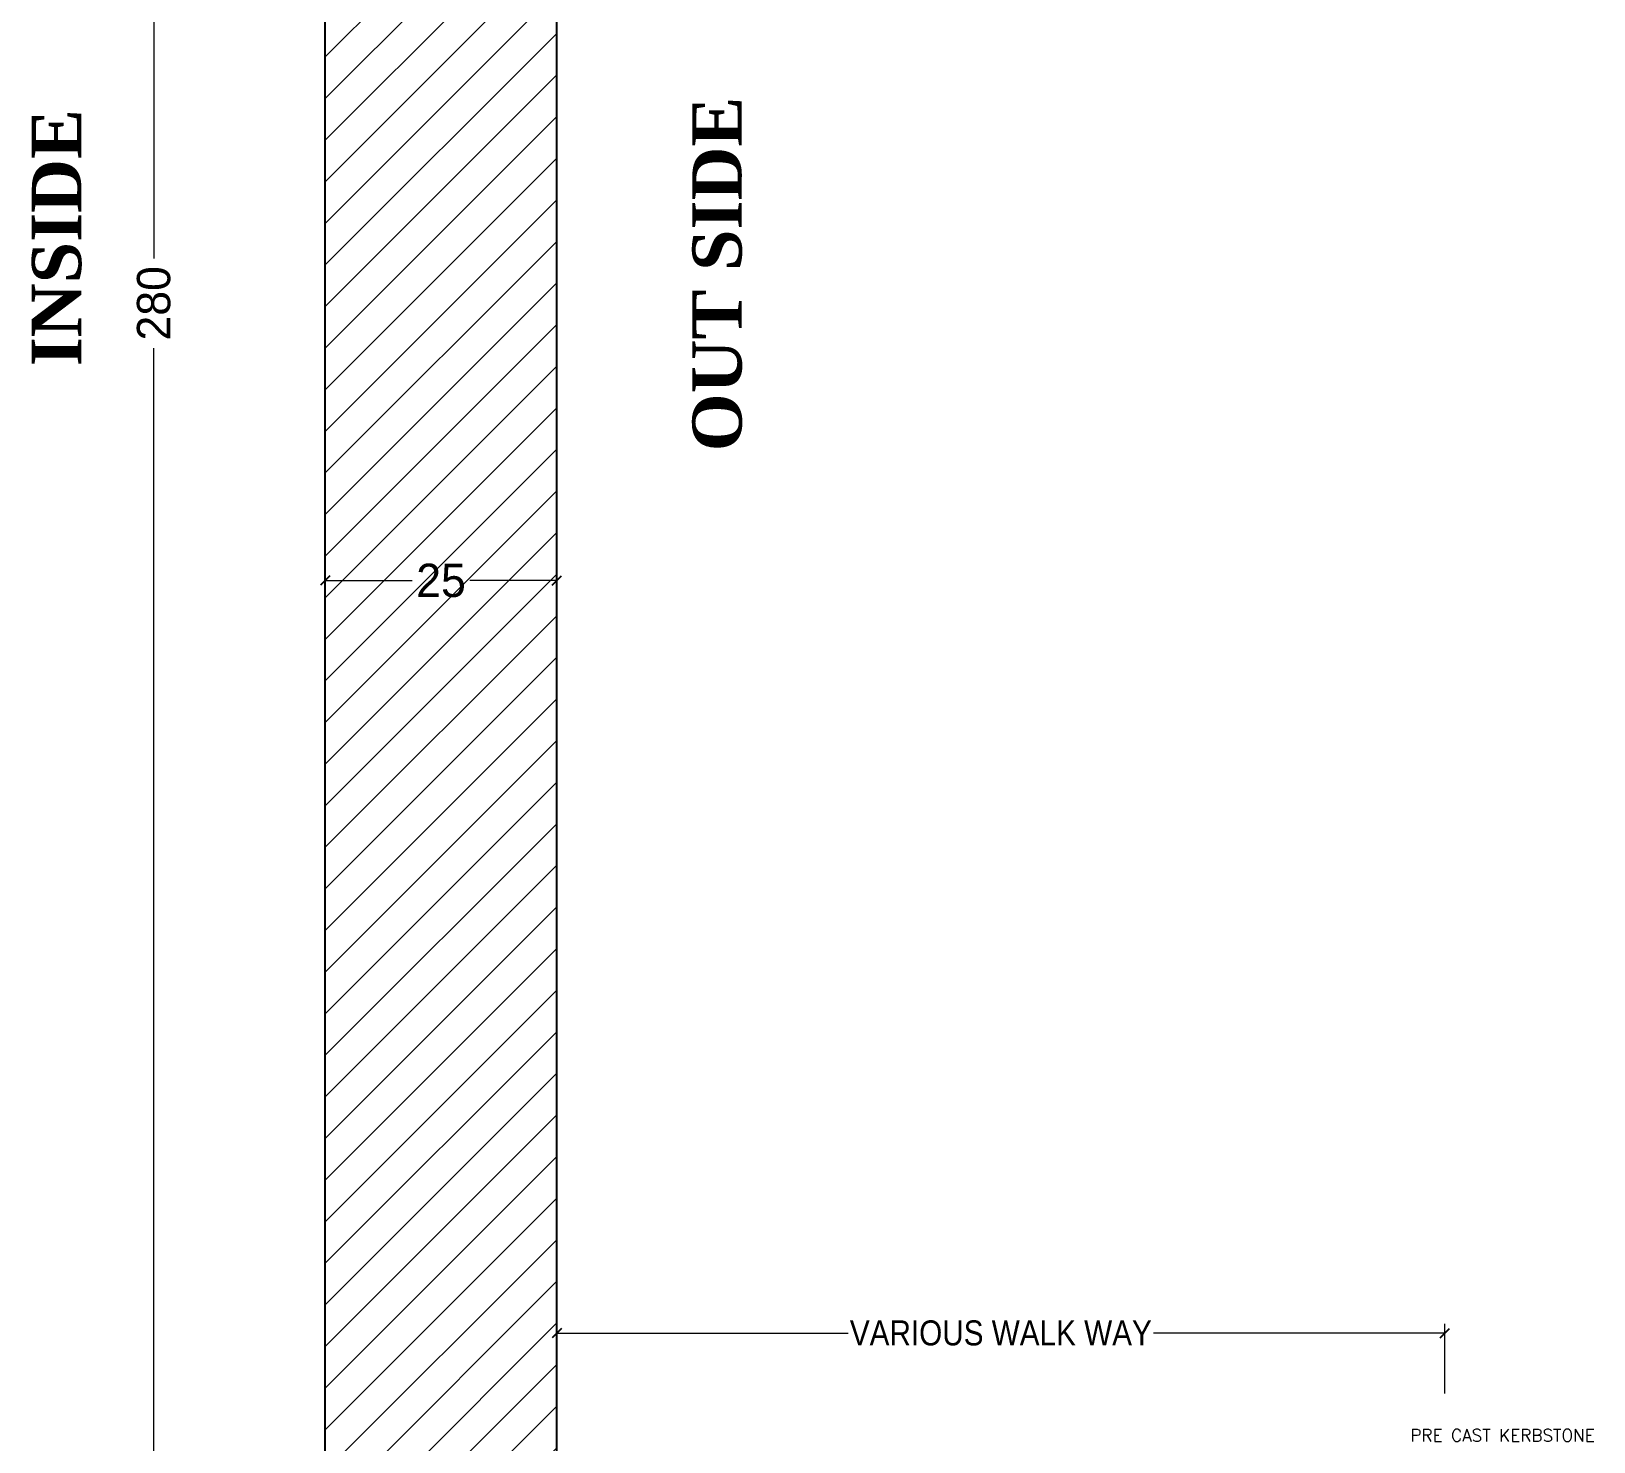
# Model space of a CAD drawing. Header units: centimetres. Extents: x 7997 to 116674, y 1017 to 13844.
# Drawn here: x 109524 to 110367, y 9318 to 10080 of the extents above; entities that cross this region are included whole.
import ezdxf

# ---------------------------------------------------------------- set-up
doc = ezdxf.new("R2010")
doc.units = ezdxf.units.CM
doc.header["$LTSCALE"] = 200
doc.header["$PDMODE"] = 2
doc.layers.add('COL', color=1, linetype='Continuous')
for name, color, linetype, lineweight in [('HAT', 8, 'Continuous', 9), ('TEXT', 6, 'Continuous', 18), ('WALL', 3, 'Continuous', 25)]:
    doc.layers.add(name, color=color, linetype=linetype, lineweight=lineweight)
doc.styles.add('ROMANS', font='romans.shx', dxfattribs={"width": 0.8})
doc.styles.add('T2', font='')
doc.styles.add('T3', font='timesbd.ttf')
doc.styles.get('T2').set_extended_font_data('Elisia')
doc.dimstyles.new('5TH', dxfattribs={"dimtxt": 18, "dimasz": 5, "dimexe": 5, "dimexo": 10, "dimgap": 1, "dimtad": 0, "dimdec": 0, "dimlfac": 0.2, "dimdsep": 46, "dimtxsty": 'T2', "dimblk1": 'OBLIQUE', "dimblk2": 'OBLIQUE', "dimsah": 1, "dimcen": 0.09, "dimclrd": 4, "dimclre": 4, "dimclrt": 11, "dimadec": 0, "dimazin": 0, "dimtfac": 1, "dimtdec": 0, "dimtofl": 0, "dimtmove": 1, "dimatfit": 2, "dimldrblk": 'OPEN30', "dimfxl": 0, "dimtolj": 1, "dimtzin": 0, "dimlwd": 5, "dimlwe": 5, "dimarcsym": 0})
doc.dimstyles.new('NORMAL', dxfattribs={"dimtxt": 18, "dimasz": 5, "dimexe": 5, "dimexo": 5, "dimgap": 1, "dimtad": 0, "dimdec": 0, "dimdsep": 46, "dimtxsty": 'T2', "dimblk1": 'OBLIQUE', "dimblk2": 'OBLIQUE', "dimsah": 1, "dimcen": 0.09, "dimclrd": 4, "dimclre": 4, "dimclrt": 6, "dimadec": 0, "dimazin": 0, "dimtfac": 1, "dimtdec": 0, "dimtofl": 0, "dimtmove": 1, "dimatfit": 2, "dimldrblk": 'OPEN30', "dimfxl": 0, "dimtolj": 1, "dimtzin": 0, "dimlwd": 5, "dimlwe": 5, "dimarcsym": 0})

# ---------------------------------------------------------------- blocks, each defined once
blk = doc.blocks.new('_OBLIQUE')
at = {"color": 0, "linetype": 'ByBlock'}
blk.add_line((-0.5, -0.5), (0.5, 0.5), dxfattribs=at)
blk = doc.blocks.new('*D1566')
at = {"layer": 'COL', "color": 4, "lineweight": 5, "transparency": 16777216}
for p, q in [((109682.33, 9793.18), (109682.33, 9788.18)), ((109807.33, 9793.18), (109807.33, 9788.18)), ((109682.33, 9783.18), (109729.26, 9783.18)), ((109807.33, 9783.18), (109760.4, 9783.18))]:
    blk.add_line(p, q, dxfattribs=at)
at = {"layer": 'Defpoints', "color": 0, "transparency": 16777216}
for p in [(109682.33, 9783.18), (109807.33, 9783.18), (109807.33, 9783.18)]:
    blk.add_point(p, dxfattribs=at)
at = {"layer": 'COL', "color": 4, "lineweight": 5, "transparency": 16777216, "xscale": 5, "yscale": 5, "zscale": 5, "rotation": 180}
blk.add_blockref('_OBLIQUE', (109682.33, 9783.18), dxfattribs=at)
at = {"layer": 'COL', "color": 4, "lineweight": 5, "transparency": 16777216, "xscale": 5, "yscale": 5, "zscale": 5}
blk.add_blockref('_OBLIQUE', (109807.33, 9783.18), dxfattribs=at)
at = {"layer": 'COL', "color": 11, "transparency": 16777216, "insert": (109744.83, 9783.18), "char_height": 18, "attachment_point": 5, "style": 'T2'}
blk.add_mtext('\\A1;25', dxfattribs=at)
blk = doc.blocks.new('_Open30')
at = {"color": 0, "linetype": 'ByBlock', "lineweight": -2}
for p, q in [((-1, 0.27), (0, 0)), ((0, 0), (-1, -0.27)), ((0, 0), (-1, 0))]:
    blk.add_line(p, q, dxfattribs=at)
blk = doc.blocks.new('*D1567')
at = {"layer": 'COL', "color": 4, "lineweight": 5, "transparency": 16777216}
for p, q in [((109672.33, 10633.1), (109584.78, 10633.1)), ((109589.78, 10633.1), (109589.78, 9956.98)), ((109589.78, 9232.57), (109589.78, 9908.69)), ((109666.07, 9232.57), (109584.78, 9232.57))]:
    blk.add_line(p, q, dxfattribs=at)
at = {"layer": 'Defpoints', "color": 0, "transparency": 16777216}
for p in [(109682.33, 10633.1), (109589.78, 9232.57), (109676.07, 9232.57, -0.03)]:
    blk.add_point(p, dxfattribs=at)
at = {"layer": 'COL', "color": 4, "lineweight": 5, "transparency": 16777216, "xscale": 5, "yscale": 5, "zscale": 5}
for p, rotation in [((109589.78, 10633.1), 90), ((109589.78, 9232.57), 270)]:
    blk.add_blockref('_OBLIQUE', p, dxfattribs=dict(at, rotation=rotation))
at = {"layer": 'COL', "color": 11, "transparency": 16777216, "insert": (109589.78, 9932.83), "char_height": 18, "attachment_point": 5, "rotation": 90, "style": 'T2'}
blk.add_mtext('\\A1;280', dxfattribs=at)
blk = doc.blocks.new('*D1564')
at = {"layer": 'Defpoints', "color": 0, "transparency": 16777216}
for p in [(109807.33, 9377.06), (109807.33, 9339.47, 0.01), (110286.74, 9339.47, 0.04)]:
    blk.add_point(p, dxfattribs=at)
at = {"layer": 'WALL', "color": 4, "lineweight": 5, "transparency": 16777216}
for p, q in [((109807.33, 9344.47), (109807.33, 9382.06)), ((110286.74, 9344.47), (110286.74, 9382.06)), ((109807.33, 9377.06), (109964.63, 9377.06)), ((110286.74, 9377.06), (110129.44, 9377.06))]:
    blk.add_line(p, q, dxfattribs=at)
at = {"layer": 'WALL', "color": 4, "lineweight": 5, "transparency": 16777216, "xscale": 5, "yscale": 5, "zscale": 5, "rotation": 180}
blk.add_blockref('_OBLIQUE', (109807.33, 9377.06), dxfattribs=at)
at = {"layer": 'WALL', "color": 4, "lineweight": 5, "transparency": 16777216, "xscale": 5, "yscale": 5, "zscale": 5}
blk.add_blockref('_OBLIQUE', (110286.74, 9377.06), dxfattribs=at)
at = {"layer": 'WALL', "color": 6, "transparency": 16777216, "insert": (110047.03, 9377.06), "char_height": 18, "attachment_point": 5, "style": 'T2'}
blk.add_mtext('\\A1;{\\fArial|b0|i0|c0|p34;\\H0.75x;\\W0.85;\\C11;VARIOUS WALK WAY}', dxfattribs=at)

msp = doc.modelspace()

# ---------------------------------------------------------------- hatches: boundary and pattern name
at = {"layer": 'HAT'}
h = msp.add_hatch(dxfattribs=at)
h.set_pattern_fill('ANSI31', color=8, scale=5)
h.set_pattern_definition([(45, (8337.742, 1217.834), (-11.2253202, 11.2253202), [])])
h.paths.add_polyline_path([(109807.3282, 8958.2693), (109807.3282, 10633.096), (109682.3282, 10633.096), (109682.3282, 8908.2693), (109712.7452, 8958.2693)])

# ---------------------------------------------------------------- linework, layer by layer
at = {"layer": 'COL'}
for p, q in [((109682.3282, 8958.2693, 0.1286), (109682.3282, 10633.096, 0.1286)), ((109807.3282, 8958.2693, 0.1286), (109807.3282, 10633.096, 0.1286))]:
    msp.add_line(p, q, dxfattribs=at)

# ---------------------------------------------------------------- texts
at = {"layer": 'COL', "color": 6, "style": 'T3'}
for s, p in [('OUT SIDE', (109907.1468, 9852.9296, -946.5059)), ('INSIDE', (109550.5806, 9898.8117, -946.5059))]:
    msp.add_text(s, height=26.66667, rotation=90, dxfattribs=at).set_placement(p)
at = {"layer": 'TEXT', "style": 'ROMANS'}
msp.add_text('PRE CAST KERBSTONE', height=6.656805, dxfattribs=at).set_placement((110268.1128, 9318.545, 0.1286))

# ---------------------------------------------------------------- dimensions: what is measured, and where the dimension line sits
at = {"layer": 'COL'}
dim = msp.add_linear_dim(base=(109589.7769, 9232.5718, 0.1286), p1=(109682.3282, 10633.096, 0.1286), p2=(109676.0718, 9232.5718, 0.0957), angle=90, dimstyle='5TH', dxfattribs=at)
dim.commit()
dim.dimension.update_dxf_attribs({"geometry": '*D1567', "text_midpoint": (109589.7769, 9932.8339, 0.1286)})
dim = msp.add_linear_dim(base=(109807.3282, 9783.1827, 0.1286), p1=(109682.3282, 9783.1827, 0.1286), p2=(109807.3282, 9783.1827, 0.1286), dimstyle='5TH', dxfattribs=at)
dim.commit()
dim.dimension.update_dxf_attribs({"geometry": '*D1566', "text_midpoint": (109744.8282, 9783.1827, 0.1286)})
at = {"layer": 'WALL'}
dim = msp.add_linear_dim(base=(109807.3282, 9377.0636, 0.0888), p1=(110286.7358, 9339.4674, 0.1286), p2=(109807.3282, 9339.4674, 0.0957), angle=180, text='{\\fArial|b0|i0|c0|p34;\\H0.75x;\\W0.85;\\C11;VARIOUS WALK WAY}', dimstyle='NORMAL', dxfattribs=at)
dim.commit()
dim.dimension.update_dxf_attribs({"geometry": '*D1564', "text_midpoint": (110047.032, 9377.0636, 0.0888)})

doc.saveas('drawing.dxf')
